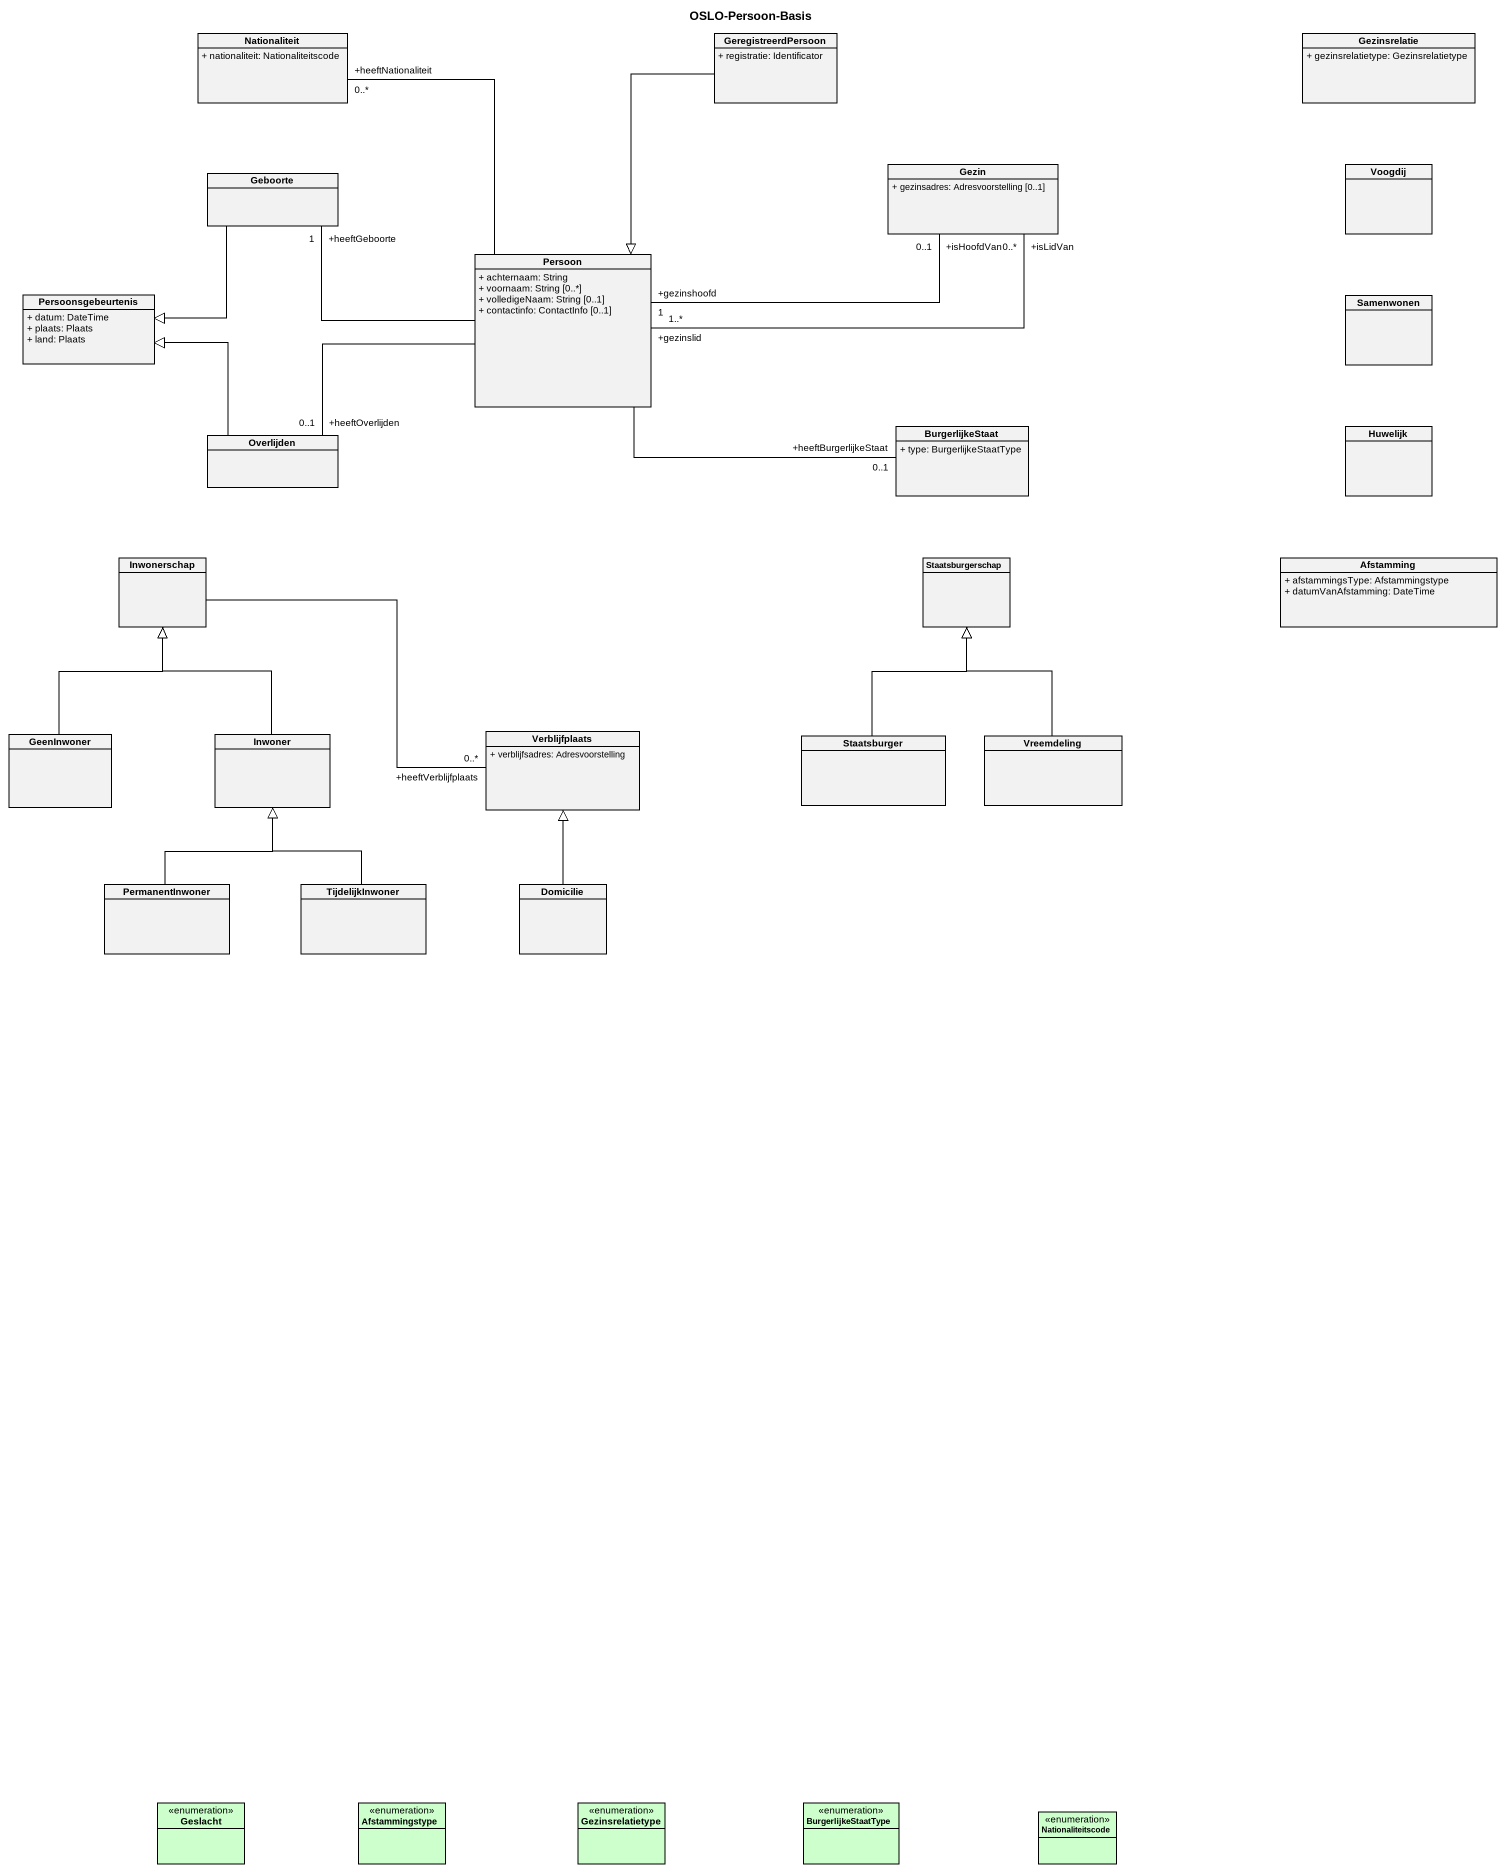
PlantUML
@startuml
title OSLO-Persoon-Basis
hide circle
hide empty members
skinparam classAttributeIconSize 0
class Nationaliteit {
  + nationaliteit: Nationaliteitscode
}
class GeregistreerdPersoon {
  + registratie: Identificator
}
class Gezinsrelatie {
  + gezinsrelatietype: Gezinsrelatietype
}
class Geboorte
class Gezin {
  + gezinsadres: Adresvoorstelling [0..1]
}
class Voogdij
class Persoon {
  + achternaam: String
  + voornaam: String [0..*]
  + volledigeNaam: String [0..1]
  + contactinfo: ContactInfo [0..1]
}
class Persoonsgebeurtenis {
  + datum: DateTime
  + plaats: Plaats
  + land: Plaats
}
class Samenwonen
class BurgerlijkeStaat {
  + type: BurgerlijkeStaatType
}
class Huwelijk
class Overlijden
class Inwonerschap
class Staatsburgerschap
class Afstamming {
  + afstammingsType: Afstammingstype
  + datumVanAfstamming: DateTime
}
class GeenInwoner
class Inwoner
class Verblijfplaats {
  + verblijfsadres: Adresvoorstelling
}
class Staatsburger
class Vreemdeling
class PermanentInwoner
class TijdelijkInwoner
class Domicilie
enum Geslacht #CCFFCC
enum Afstammingstype #CCFFCC
enum Gezinsrelatietype #CCFFCC
enum BurgerlijkeStaatType #CCFFCC
enum Nationaliteitscode #CCFFCC
GeregistreerdPersoon --|> Persoon
Geboorte --|> Persoonsgebeurtenis
Persoon -up- "+heeftNationaliteit\n0..*" Nationaliteit
Persoon -left- "+heeftGeboorte\n1" Geboorte
Persoon "+gezinshoofd\n1" -right- "+isHoofdVan\n0..1" Gezin
Persoon "+gezinslid\n1..*" -right- "+isLidVan\n0..*" Gezin
Persoon -right- "+heeftBurgerlijkeStaat\n0..1" BurgerlijkeStaat
Persoon -left- "+heeftOverlijden\n0..1" Overlijden
Overlijden -up-|> Persoonsgebeurtenis
Inwonerschap -right- "+heeftVerblijfplaats\n0..*" Verblijfplaats
GeenInwoner -up-|> Inwonerschap
Inwoner -up-|> Inwonerschap
Staatsburger -up-|> Staatsburgerschap
Vreemdeling -up-|> Staatsburgerschap
PermanentInwoner -up-|> Inwoner
TijdelijkInwoner -up-|> Inwoner
Domicilie -up-|> Verblijfplaats
@enduml
